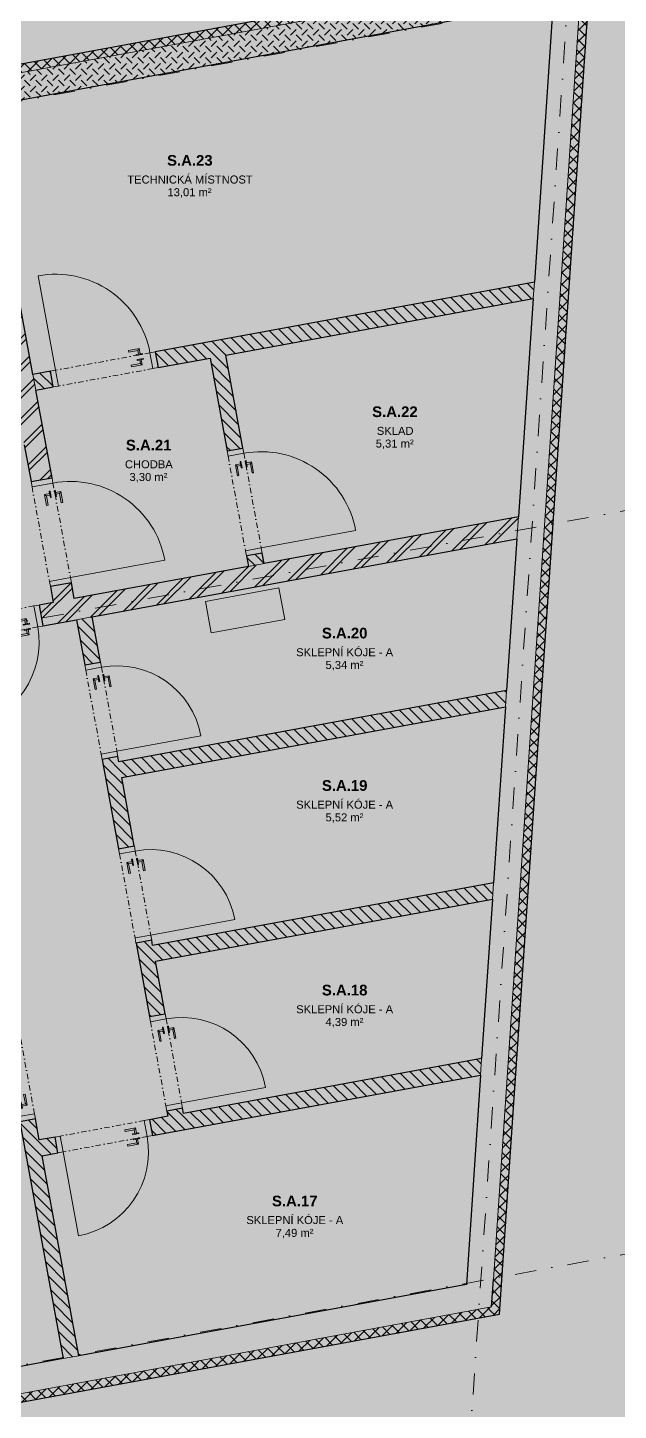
# Model space of a CAD drawing. Header units: millimetres. Extents: x -257414 to 61410, y -2356 to 77022.
# Drawn here: x -192441 to -186905, y 5061 to 18015 of the extents above; entities that cross this region are included whole.
import ezdxf

# ---------------------------------------------------------------- set-up
doc = ezdxf.new("R2010")
doc.units = ezdxf.units.MM
doc.linetypes.add('HA_DashDot_10mm-S3mm', pattern=[500, 200, -150, 0, -150])
doc.linetypes.add('HA_DashDot_2_2mm-S0_6mm', pattern=[110, 50, -30, 0, -30])
for name, color, linetype, lineweight in [('-UNDERLAY_A-AREA-____-IDEN', 9, 'Continuous', 9), ('-UNDERLAY_A-DOOR-____-OTLN', 9, 'Continuous', 9), ('-UNDERLAY_A-DOOR-FRAM-MCUT', 9, 'Continuous', 9), ('-UNDERLAY_A-GENM-____-OTLN', 9, 'Continuous', 9), ('-UNDERLAY_A-WALL-____-MCUT', 9, 'Continuous', 9), ('-UNDERLAY_A-WALL-____-PATT', 9, 'Continuous', 25), ('-UNDERLAY_I-WALL-____-MCUT', 9, 'Continuous', 25), ('-UNDERLAY_S-GRID-____-OTLN', 9, 'Continuous', 5), ('A-DOOR-____-MCUT', 9, 'HA_DashDot_2_2mm-S0_6mm', 9), ('A-DOOR-____-OTLN', 9, 'Continuous', 9)]:
    doc.layers.add(name, color=color, linetype=linetype, lineweight=lineweight)
doc.styles.add('Arial_2', font='arial.ttf', dxfattribs={"height": 75})
doc.styles.add('Arial_B', font='arialbd.ttf', dxfattribs={"height": 100})
pattern_1 = [(45, (39655.53, 4369.22), (-125.7236, 125.7236), []), (45, (39655.53, 4559.72), (-125.7236, 125.7236), [])]
pattern_2 = [(45, (39655.53, 4369.22), (0, 106.06602), [75, -75]), (135, (39655.53, 4425.29), (-106.06602, 7e-15), [75, -75])]
pattern_3 = [(135, (39655.53, 4369.22), (-53.033, -53.033), [])]
pattern_4 = [(45, (39655.53, 4369.22), (-53.033, 53.033), []), (135, (39655.53, 4369.22), (-53.033, -53.033), [])]

# ---------------------------------------------------------------- blocks, each defined once
blk = doc.blocks.new('HA_GM_Shaft_Rectangle _1_ - Default-1406569-1PP')
at = {"layer": '-UNDERLAY_A-GENM-____-OTLN'}
for p, q in [((0, -300), (0, 0)), ((0, 0), (700, 0)), ((700, 0), (700, -300)), ((700, -300), (0, -300))]:
    blk.add_line(p, q, dxfattribs=at)
blk = doc.blocks.new('HA_DR_Single_Swing_Solid - In_900x1970_SKLEP-1383035-1PP')
at = {"layer": '-UNDERLAY_A-DOOR-FRAM-MCUT'}
for p, q in [((-500, 100), (-450, 100)), ((-450, 100), (-450, -100)), ((450, 100), (500, 100)), ((450, -100), (450, 100)), ((-450, -100), (-500, -100)), ((500, -100), (450, -100))]:
    blk.add_line(p, q, dxfattribs=at)
at = {"layer": 'A-DOOR-____-MCUT'}
for p, q in [((-450, 100), (450, 100)), ((-450, -100), (450, -100))]:
    blk.add_line(p, q, dxfattribs=at)
at = {"layer": 'A-DOOR-____-OTLN', "lineweight": 5}
blk.add_line((450, 1000), (450, 100), dxfattribs=at)
at = {"layer": 'A-DOOR-____-OTLN'}
for p, q in [((-358, 157), (-358, 108)), ((-255, 157), (-358, 157)), ((-343, 108), (-343, 143)), ((-343, 143), (-255, 143)), ((-255, 157), (-255, 143)), ((-380, 108), (-320, 108)), ((-380, 108), (-380, 100)), ((-320, 100), (-380, 100)), ((-380, 60), (-320, 60)), ((-380, 60), (-380, 52)), ((-320, 52), (-380, 52)), ((-358, 52), (-358, 2)), ((-358, 2), (-255, 2)), ((-343, 17), (-343, 52)), ((-255, 17), (-343, 17)), ((-320, 100), (-320, 108)), ((-320, 52), (-320, 60)), ((-255, 17), (-255, 2))]:
    blk.add_line(p, q, dxfattribs=at)
at = {"layer": 'A-DOOR-____-OTLN', "lineweight": 5}
blk.add_arc((450, 100), 900, 90, 180, dxfattribs=at)
at = {"layer": 'A-DOOR-____-OTLN'}
for points in [[(-343, 143), (-343, 143), (-343, 143), (-343, 143), (-343, 143), (-344, 144), (-344, 144), (-345, 145), (-345, 145), (-346, 146), (-347, 147), (-347, 147), (-348, 148), (-348, 148), (-349, 149), (-349, 149), (-350, 150), (-350, 150), (-350, 150), (-351, 151), (-351, 151), (-352, 152), (-352, 152), (-353, 153), (-353, 153), (-354, 154), (-354, 154), (-355, 155), (-355, 155), (-356, 156), (-356, 156), (-357, 157), (-357, 157), (-357, 157), (-358, 157), (-358, 157)], [(-358, 2), (-358, 2), (-357, 3), (-357, 3), (-357, 3), (-356, 4), (-356, 4), (-355, 5), (-355, 5), (-354, 6), (-353, 7), (-353, 7), (-352, 8), (-352, 8), (-351, 9), (-351, 9), (-350, 10), (-350, 10), (-350, 10), (-349, 11), (-349, 11), (-348, 12), (-348, 12), (-347, 13), (-347, 13), (-346, 14), (-346, 14), (-345, 15), (-345, 15), (-344, 16), (-344, 16), (-343, 17), (-343, 17), (-343, 17), (-343, 17), (-343, 17)]]:
    blk.add_open_spline(points, degree=3, knots=[0, 0, 0, 0, 0.083333, 0.125, 0.166667, 0.208333, 0.229167, 0.25, 0.291667, 0.333333, 0.354167, 0.375, 0.395833, 0.416667, 0.4375, 0.458333, 0.479167, 0.5, 0.520833, 0.541667, 0.5625, 0.583333, 0.604167, 0.625, 0.645833, 0.666667, 0.6875, 0.708333, 0.75, 0.770833, 0.791667, 0.833333, 0.875, 0.916667, 1, 1, 1, 1], dxfattribs=at)
blk = doc.blocks.new('HA_DR_Single_Swing_Solid - In_900x1970_SKLEP-1383148-1PP')
at = {"layer": '-UNDERLAY_A-DOOR-FRAM-MCUT'}
for p, q in [((-500, 75), (-450, 75)), ((-450, 75), (-450, -75)), ((450, 75), (500, 75)), ((450, -75), (450, 75)), ((-450, -75), (-500, -75)), ((500, -75), (450, -75))]:
    blk.add_line(p, q, dxfattribs=at)
at = {"layer": 'A-DOOR-____-MCUT'}
for p, q in [((-450, 75), (450, 75)), ((-450, -75), (450, -75))]:
    blk.add_line(p, q, dxfattribs=at)
at = {"layer": 'A-DOOR-____-OTLN', "lineweight": 5}
blk.add_line((450, 975), (450, 75), dxfattribs=at)
at = {"layer": 'A-DOOR-____-OTLN'}
for p, q in [((-358, 132), (-358, 83)), ((-255, 132), (-358, 132)), ((-255, 132), (-255, 118)), ((-380, 83), (-320, 83)), ((-380, 83), (-380, 75)), ((-320, 75), (-380, 75)), ((-380, 35), (-320, 35)), ((-380, 35), (-380, 27)), ((-320, 27), (-380, 27)), ((-358, 27), (-358, -22)), ((-343, 83), (-343, 118)), ((-343, 118), (-255, 118)), ((-343, -8), (-343, 27)), ((-320, 75), (-320, 83)), ((-320, 27), (-320, 35)), ((-358, -22), (-255, -22)), ((-255, -8), (-343, -8)), ((-255, -8), (-255, -22))]:
    blk.add_line(p, q, dxfattribs=at)
at = {"layer": 'A-DOOR-____-OTLN', "lineweight": 5}
blk.add_arc((450, 75), 900, 90, 180, dxfattribs=at)
at = {"layer": 'A-DOOR-____-OTLN'}
for points in [[(-343, 118), (-343, 118), (-343, 118), (-343, 118), (-343, 118), (-344, 119), (-344, 119), (-345, 120), (-345, 120), (-346, 121), (-347, 122), (-347, 122), (-348, 123), (-348, 123), (-349, 124), (-349, 124), (-350, 125), (-350, 125), (-350, 125), (-351, 126), (-351, 126), (-352, 127), (-352, 127), (-353, 128), (-353, 128), (-354, 129), (-354, 129), (-355, 130), (-355, 130), (-356, 131), (-356, 131), (-357, 132), (-357, 132), (-357, 132), (-358, 132), (-358, 132)], [(-358, -22), (-358, -22), (-357, -22), (-357, -22), (-357, -22), (-356, -21), (-356, -21), (-355, -20), (-355, -20), (-354, -19), (-353, -18), (-353, -18), (-352, -17), (-352, -17), (-351, -16), (-351, -16), (-350, -15), (-350, -15), (-350, -15), (-349, -14), (-349, -14), (-348, -13), (-348, -13), (-347, -12), (-347, -12), (-346, -11), (-346, -11), (-345, -10), (-345, -10), (-344, -9), (-344, -9), (-343, -8), (-343, -8), (-343, -8), (-343, -8), (-343, -8)]]:
    blk.add_open_spline(points, degree=3, knots=[0, 0, 0, 0, 0.083333, 0.125, 0.166667, 0.208333, 0.229167, 0.25, 0.291667, 0.333333, 0.354167, 0.375, 0.395833, 0.416667, 0.4375, 0.458333, 0.479167, 0.5, 0.520833, 0.541667, 0.5625, 0.583333, 0.604167, 0.625, 0.645833, 0.666667, 0.6875, 0.708333, 0.75, 0.770833, 0.791667, 0.833333, 0.875, 0.916667, 1, 1, 1, 1], dxfattribs=at)
blk = doc.blocks.new('HA_DR_Single_Swing_Solid - In_900x1970_SKLEP-1383133-1PP')
at = {"layer": '-UNDERLAY_A-DOOR-FRAM-MCUT'}
for p, q in [((-450, 75), (-500, 75)), ((-450, -75), (-450, 75)), ((500, 75), (450, 75)), ((450, 75), (450, -75)), ((-500, -75), (-450, -75)), ((450, -75), (500, -75))]:
    blk.add_line(p, q, dxfattribs=at)
at = {"layer": 'A-DOOR-____-MCUT'}
for p, q in [((-450, 75), (450, 75)), ((-450, -75), (450, -75))]:
    blk.add_line(p, q, dxfattribs=at)
at = {"layer": 'A-DOOR-____-OTLN'}
for p, q in [((-358, 22), (-358, -27)), ((-255, 22), (-358, 22)), ((-343, -27), (-343, 7)), ((-343, 7), (-255, 7)), ((-255, 22), (-255, 7)), ((-380, -27), (-320, -27)), ((-380, -27), (-380, -35)), ((-320, -35), (-380, -35)), ((-380, -75), (-320, -75)), ((-380, -75), (-380, -83)), ((-320, -83), (-380, -83)), ((-358, -83), (-358, -133)), ((-343, -118), (-343, -83)), ((-255, -118), (-343, -118)), ((-320, -35), (-320, -27)), ((-320, -83), (-320, -75)), ((-255, -118), (-255, -133)), ((-358, -133), (-255, -133))]:
    blk.add_line(p, q, dxfattribs=at)
at = {"layer": 'A-DOOR-____-OTLN', "lineweight": 5}
blk.add_line((450, -975), (450, -75), dxfattribs=at)
blk.add_arc((450, -75), 900, 180, 270, dxfattribs=at)
at = {"layer": 'A-DOOR-____-OTLN'}
for points in [[(-343, 7), (-343, 7), (-343, 8), (-343, 8), (-343, 8), (-344, 9), (-344, 9), (-345, 10), (-345, 10), (-346, 11), (-347, 12), (-347, 12), (-348, 13), (-348, 13), (-349, 14), (-349, 14), (-350, 15), (-350, 15), (-350, 15), (-351, 16), (-351, 16), (-352, 17), (-352, 17), (-353, 18), (-353, 18), (-354, 19), (-354, 19), (-355, 20), (-355, 20), (-356, 21), (-356, 21), (-357, 22), (-357, 22), (-357, 22), (-358, 22), (-358, 22)], [(-358, -133), (-358, -133), (-357, -132), (-357, -132), (-357, -132), (-356, -131), (-356, -131), (-355, -130), (-355, -130), (-354, -129), (-353, -128), (-353, -128), (-352, -127), (-352, -127), (-351, -126), (-351, -126), (-350, -125), (-350, -125), (-350, -125), (-349, -124), (-349, -124), (-348, -123), (-348, -123), (-347, -122), (-347, -122), (-346, -121), (-346, -121), (-345, -120), (-345, -120), (-344, -119), (-344, -119), (-343, -118), (-343, -118), (-343, -118), (-343, -118), (-343, -118)]]:
    blk.add_open_spline(points, degree=3, knots=[0, 0, 0, 0, 0.083333, 0.125, 0.166667, 0.208333, 0.229167, 0.25, 0.291667, 0.333333, 0.354167, 0.375, 0.395833, 0.416667, 0.4375, 0.458333, 0.479167, 0.5, 0.520833, 0.541667, 0.5625, 0.583333, 0.604167, 0.625, 0.645833, 0.666667, 0.6875, 0.708333, 0.75, 0.770833, 0.791667, 0.833333, 0.875, 0.916667, 1, 1, 1, 1], dxfattribs=at)
blk = doc.blocks.new('HA_DR_Single_Swing_Solid - In_800x1970_SKLEP-1384679-1PP')
at = {"layer": '-UNDERLAY_A-DOOR-FRAM-MCUT'}
for p, q in [((-450, 100), (-400, 100)), ((-400, 100), (-400, -100)), ((400, 100), (450, 100)), ((400, -100), (400, 100)), ((-400, -100), (-450, -100)), ((450, -100), (400, -100))]:
    blk.add_line(p, q, dxfattribs=at)
at = {"layer": 'A-DOOR-____-MCUT'}
for p, q in [((-400, 100), (400, 100)), ((-400, -100), (400, -100))]:
    blk.add_line(p, q, dxfattribs=at)
at = {"layer": 'A-DOOR-____-OTLN', "lineweight": 5}
blk.add_line((400, 900), (400, 100), dxfattribs=at)
at = {"layer": 'A-DOOR-____-OTLN'}
for p, q in [((-308, 157), (-308, 108)), ((-205, 157), (-308, 157)), ((-293, 108), (-293, 143)), ((-293, 143), (-205, 143)), ((-205, 157), (-205, 143)), ((-330, 108), (-270, 108)), ((-330, 108), (-330, 100)), ((-270, 100), (-330, 100)), ((-330, 60), (-270, 60)), ((-330, 60), (-330, 52)), ((-270, 52), (-330, 52)), ((-308, 52), (-308, 3)), ((-308, 3), (-205, 3)), ((-293, 17), (-293, 52)), ((-205, 17), (-293, 17)), ((-270, 100), (-270, 108)), ((-270, 52), (-270, 60)), ((-205, 17), (-205, 3))]:
    blk.add_line(p, q, dxfattribs=at)
at = {"layer": 'A-DOOR-____-OTLN', "lineweight": 5}
blk.add_arc((400, 100), 800, 90, 180, dxfattribs=at)
at = {"layer": 'A-DOOR-____-OTLN'}
for points in [[(-293, 143), (-293, 143), (-293, 143), (-293, 143), (-293, 143), (-294, 144), (-294, 144), (-295, 145), (-295, 145), (-296, 146), (-297, 147), (-297, 147), (-298, 148), (-298, 148), (-299, 149), (-299, 149), (-300, 150), (-300, 150), (-300, 150), (-301, 151), (-301, 151), (-302, 152), (-302, 152), (-303, 153), (-303, 153), (-304, 154), (-304, 154), (-305, 155), (-305, 155), (-306, 156), (-306, 156), (-307, 157), (-307, 157), (-307, 157), (-308, 157), (-308, 157)], [(-308, 3), (-308, 3), (-307, 3), (-307, 3), (-307, 3), (-306, 4), (-306, 4), (-305, 5), (-305, 5), (-304, 6), (-303, 7), (-303, 7), (-302, 8), (-302, 8), (-301, 9), (-301, 9), (-300, 10), (-300, 10), (-300, 10), (-299, 11), (-299, 11), (-298, 12), (-298, 12), (-297, 13), (-297, 13), (-296, 14), (-296, 14), (-295, 15), (-295, 15), (-294, 16), (-294, 16), (-293, 17), (-293, 17), (-293, 17), (-293, 17), (-293, 17)]]:
    blk.add_open_spline(points, degree=3, knots=[0, 0, 0, 0, 0.083333, 0.125, 0.166667, 0.208333, 0.229167, 0.25, 0.291667, 0.333333, 0.354167, 0.375, 0.395833, 0.416667, 0.4375, 0.458333, 0.479167, 0.5, 0.520833, 0.541667, 0.5625, 0.583333, 0.604167, 0.625, 0.645833, 0.666667, 0.6875, 0.708333, 0.75, 0.770833, 0.791667, 0.833333, 0.875, 0.916667, 1, 1, 1, 1], dxfattribs=at)
blk = doc.blocks.new('HA_DR_Single_Swing_Solid - In_800x1970_SKLEP-1384801-1PP')
at = {"layer": '-UNDERLAY_A-DOOR-FRAM-MCUT'}
for p, q in [((-450, 75), (-400, 75)), ((-400, 75), (-400, -75)), ((400, 75), (450, 75)), ((400, -75), (400, 75)), ((-400, -75), (-450, -75)), ((450, -75), (400, -75))]:
    blk.add_line(p, q, dxfattribs=at)
at = {"layer": 'A-DOOR-____-MCUT'}
for p, q in [((-400, 75), (400, 75)), ((-400, -75), (400, -75))]:
    blk.add_line(p, q, dxfattribs=at)
at = {"layer": 'A-DOOR-____-OTLN', "lineweight": 5}
blk.add_line((400, 875), (400, 75), dxfattribs=at)
at = {"layer": 'A-DOOR-____-OTLN'}
for p, q in [((-308, 132), (-308, 83)), ((-205, 132), (-308, 132)), ((-205, 132), (-205, 118)), ((-330, 83), (-270, 83)), ((-330, 83), (-330, 75)), ((-270, 75), (-330, 75)), ((-330, 35), (-270, 35)), ((-330, 35), (-330, 27)), ((-270, 27), (-330, 27)), ((-308, 27), (-308, -22)), ((-293, 83), (-293, 118)), ((-293, 118), (-205, 118)), ((-293, -8), (-293, 27)), ((-270, 75), (-270, 83)), ((-270, 27), (-270, 35)), ((-308, -22), (-205, -22)), ((-205, -8), (-293, -8)), ((-205, -8), (-205, -22))]:
    blk.add_line(p, q, dxfattribs=at)
at = {"layer": 'A-DOOR-____-OTLN', "lineweight": 5}
blk.add_arc((400, 75), 800, 90, 180, dxfattribs=at)
at = {"layer": 'A-DOOR-____-OTLN'}
for points in [[(-293, 118), (-293, 118), (-293, 118), (-293, 118), (-293, 118), (-294, 119), (-294, 119), (-295, 120), (-295, 120), (-296, 121), (-297, 122), (-297, 122), (-298, 123), (-298, 123), (-299, 124), (-299, 124), (-300, 125), (-300, 125), (-300, 125), (-301, 126), (-301, 126), (-302, 127), (-302, 127), (-303, 128), (-303, 128), (-304, 129), (-304, 129), (-305, 130), (-305, 130), (-306, 131), (-306, 131), (-307, 132), (-307, 132), (-307, 132), (-308, 132), (-308, 132)], [(-308, -22), (-308, -22), (-307, -22), (-307, -22), (-307, -22), (-306, -21), (-306, -21), (-305, -20), (-305, -20), (-304, -19), (-303, -18), (-303, -18), (-302, -17), (-302, -17), (-301, -16), (-301, -16), (-300, -15), (-300, -15), (-300, -15), (-299, -14), (-299, -14), (-298, -13), (-298, -13), (-297, -12), (-297, -12), (-296, -11), (-296, -11), (-295, -10), (-295, -10), (-294, -9), (-294, -9), (-293, -8), (-293, -8), (-293, -8), (-293, -8), (-293, -8)]]:
    blk.add_open_spline(points, degree=3, knots=[0, 0, 0, 0, 0.083333, 0.125, 0.166667, 0.208333, 0.229167, 0.25, 0.291667, 0.333333, 0.354167, 0.375, 0.395833, 0.416667, 0.4375, 0.458333, 0.479167, 0.5, 0.520833, 0.541667, 0.5625, 0.583333, 0.604167, 0.625, 0.645833, 0.666667, 0.6875, 0.708333, 0.75, 0.770833, 0.791667, 0.833333, 0.875, 0.916667, 1, 1, 1, 1], dxfattribs=at)
blk = doc.blocks.new('A$C4e1402a9')
at = {"layer": '-UNDERLAY_A-WALL-____-PATT', "lineweight": 5}
h = blk.add_hatch(dxfattribs=at)
h.set_pattern_fill('FP_15', color=256, style=0, pattern_type=2)
h.set_pattern_definition(pattern_4)
h.paths.add_polyline_path([(45400, 17536), (61967, 20585), (61972, 20667), (45355, 17609)])
h = blk.add_hatch(dxfattribs=at)
h.set_pattern_fill('FP_2', color=256, style=0, pattern_type=2)
h.set_pattern_definition(pattern_2)
h.paths.add_polyline_path([(56276, 19284), (61614, 20266), (61632, 20523), (56230, 19529)])
h = blk.add_hatch(dxfattribs=at)
h.set_pattern_fill('FP_2', color=256, style=0, pattern_type=2)
h.set_pattern_definition(pattern_2)
h.paths.add_polyline_path([(60799, 8250), (61052, 8297), (61885, 20570), (61632, 20523), (60890, 9600)])
h = blk.add_hatch(dxfattribs=at)
h.set_pattern_fill('FP_15', color=256, style=0, pattern_type=2)
h.set_pattern_definition(pattern_4)
h.paths.add_polyline_path([(61029, 7957), (61110, 7972), (61967, 20585), (61885, 20570), (61035, 8039)])
h = blk.add_hatch(dxfattribs=at)
h.set_pattern_fill('FP_1', color=256, style=0, pattern_type=2)
h.set_pattern_definition(pattern_1)
h.paths.add_polyline_path([(56927, 14640), (57124, 14676), (57097, 14823), (56900, 14787), (56913, 14718)])
h.paths.add_polyline_path([(56719, 15771), (56916, 15807), (56296, 19175), (56099, 19139), (56703, 15855)])
h = blk.add_hatch(dxfattribs=at)
h.set_pattern_fill('FP_3', color=256, style=0, pattern_type=2)
h.set_pattern_definition(pattern_3)
h.paths.add_polyline_path([(56764, 16628), (56927, 16658), (56900, 16805), (56737, 16776)])
h.paths.add_polyline_path([(57910, 16839), (61425, 17486), (61436, 17640), (57883, 16986)])
h = blk.add_hatch(dxfattribs=at)
h.set_pattern_fill('FP_3', color=256, style=0, pattern_type=2)
h.set_pattern_definition(pattern_3)
h.paths.add_polyline_path([(58756, 14976), (58904, 15003), (58886, 15102), (58738, 15075)])
h.paths.add_polyline_path([(58557, 16058), (58705, 16085), (58545, 16956), (58397, 16929), (58490, 16424)])
h = blk.add_hatch(dxfattribs=at)
h.set_pattern_fill('FP_1', color=256, style=0, pattern_type=2)
h.set_pattern_definition(pattern_1)
h.paths.add_polyline_path([(46396, 12498), (50207, 13200), (50170, 13396), (46359, 12695)])
h.paths.add_polyline_path([(51092, 13363), (55945, 14256), (55909, 14452), (51056, 13559)])
h.paths.add_polyline_path([(56830, 14419), (61273, 15236), (61287, 15442), (56794, 14615), (56828, 14434)])
h = blk.add_hatch(dxfattribs=at)
h.set_pattern_fill('FP_3', color=256, style=0, pattern_type=2)
h.set_pattern_definition(pattern_3)
h.paths.add_polyline_path([(58001, 9825), (58149, 9852), (58140, 9901), (57992, 9874)])
h.paths.add_polyline_path([(57829, 10759), (57977, 10786), (57850, 11474), (57703, 11447)])
h.paths.add_polyline_path([(57540, 12332), (57687, 12360), (57533, 13196), (57386, 13168), (57519, 12444)])
h.paths.add_polyline_path([(57223, 14054), (57370, 14081), (57293, 14504), (57145, 14476), (57205, 14149)])
h = blk.add_hatch(dxfattribs=at)
h.set_pattern_fill('FP_3', color=256, style=0, pattern_type=2)
h.set_pattern_definition(pattern_3)
h.paths.add_polyline_path([(57021, 7555), (57168, 7582), (56760, 9800), (56613, 9772), (56644, 9600)])
h.paths.add_polyline_path([(56450, 10658), (56597, 10685), (56281, 12406), (56133, 12379), (56435, 10738)])
h.paths.add_polyline_path([(55970, 13264), (56118, 13291), (55940, 14255), (55793, 14228), (55807, 14149)])
h = blk.add_hatch(dxfattribs=at)
h.set_pattern_fill('FP_3', color=256, style=0, pattern_type=2)
h.set_pattern_definition(pattern_3)
h.paths.add_polyline_path([(57570, 12999), (61166, 13661), (61176, 13815), (57542, 13146), (57567, 13012)])
h = blk.add_hatch(dxfattribs=at)
h.set_pattern_fill('FP_3', color=256, style=0, pattern_type=2)
h.set_pattern_definition(pattern_3)
h.paths.add_polyline_path([(57886, 11278), (61044, 11859), (61054, 12013), (57859, 11425)])
h = blk.add_hatch(dxfattribs=at)
h.set_pattern_fill('FP_3', color=256, style=0, pattern_type=2)
h.set_pattern_definition(pattern_3)
h.paths.add_polyline_path([(56824, 9455), (56971, 9482), (56944, 9630), (56796, 9603), (56797, 9600)])
h.paths.add_polyline_path([(57856, 9645), (60932, 10211), (60942, 10366), (57829, 9793)])
h = blk.add_hatch(dxfattribs=at)
h.set_pattern_fill('FP_2', color=256, style=0, pattern_type=2)
h.set_pattern_definition(pattern_2)
h.paths.add_polyline_path([(39447, 4066), (61035, 8039), (61052, 8297), (39402, 4312)])
h = blk.add_hatch(dxfattribs=at)
h.set_pattern_fill('FP_15', color=256, style=0, pattern_type=2)
h.set_pattern_definition(pattern_4)
h.paths.add_polyline_path([(39383, 3973), (61029, 7957), (61035, 8039), (39368, 4052)])
at = {"layer": '-UNDERLAY_A-WALL-____-MCUT', "lineweight": 25}
for p, q in [((61972, 20667), (45439, 17625)), ((61110, 7972), (61972, 20667)), ((39383, 3973), (61110, 7972))]:
    blk.add_line(p, q, dxfattribs=at)
at = {"layer": '-UNDERLAY_A-WALL-____-MCUT'}
for p, q in [((61885, 20570), (45400, 17536)), ((61052, 8297), (61885, 20570)), ((61425, 17486), (61436, 17640)), ((56737, 16776), (56764, 16628)), ((61273, 15236), (61287, 15442)), ((58756, 14976), (58904, 15003)), ((57293, 14504), (57145, 14476)), ((61166, 13661), (61176, 13815)), ((61044, 11859), (61054, 12013)), ((60932, 10211), (60942, 10366)), ((39447, 4066), (61035, 8039)), ((57021, 7555), (57168, 7582))]:
    blk.add_line(p, q, dxfattribs=at)
at = {"layer": '-UNDERLAY_I-WALL-____-MCUT'}
for p, q in [((56276, 19284), (61614, 20266)), ((61614, 20266), (61436, 17640)), ((56737, 16776), (56276, 19284)), ((61436, 17640), (57883, 16986)), ((58545, 16956), (61425, 17486)), ((61425, 17486), (61287, 15442)), ((57883, 16986), (57910, 16839)), ((57910, 16839), (58397, 16929)), ((58397, 16929), (58557, 16058)), ((58705, 16085), (58545, 16956)), ((56900, 16805), (56737, 16776)), ((56927, 16658), (56900, 16805)), ((56764, 16628), (56927, 16658)), ((56916, 15807), (56764, 16628)), ((56655, 16115), (56719, 15771)), ((58557, 16058), (58705, 16085)), ((56719, 15771), (56916, 15807)), ((61287, 15442), (58904, 15003)), ((57293, 14504), (61273, 15236)), ((61273, 15236), (61176, 13815)), ((58886, 15102), (58738, 15075)), ((58738, 15075), (58756, 14976)), ((58904, 15003), (58886, 15102)), ((58756, 14976), (57124, 14676)), ((57097, 14823), (56900, 14787)), ((56900, 14787), (56927, 14640)), ((57124, 14676), (57097, 14823)), ((56927, 14640), (56794, 14615)), ((56794, 14615), (56830, 14419)), ((56830, 14419), (57145, 14476)), ((57145, 14476), (57223, 14054)), ((57370, 14081), (57293, 14504)), ((57223, 14054), (57370, 14081)), ((61176, 13815), (57542, 13146)), ((57570, 12999), (61166, 13661)), ((61166, 13661), (61054, 12013)), ((57533, 13196), (57386, 13168)), ((57386, 13168), (57540, 12332)), ((57542, 13146), (57533, 13196)), ((57687, 12360), (57570, 12999)), ((57540, 12332), (57687, 12360)), ((61054, 12013), (57859, 11425)), ((57886, 11278), (61044, 11859)), ((61044, 11859), (60942, 10366)), ((57850, 11474), (57703, 11447)), ((57703, 11447), (57829, 10759)), ((57859, 11425), (57850, 11474)), ((57977, 10786), (57886, 11278)), ((57829, 10759), (57977, 10786)), ((60942, 10366), (58149, 9852)), ((57856, 9645), (60932, 10211)), ((60932, 10211), (60799, 8250)), ((58140, 9901), (57992, 9874)), ((57992, 9874), (58001, 9825)), ((58149, 9852), (58140, 9901)), ((56760, 9800), (56613, 9772)), ((56613, 9772), (57021, 7555)), ((56796, 9603), (56760, 9800)), ((58001, 9825), (57829, 9793)), ((57829, 9793), (57856, 9645)), ((56944, 9630), (56796, 9603)), ((56971, 9482), (56944, 9630)), ((56824, 9455), (56971, 9482)), ((57168, 7582), (56824, 9455)), ((61035, 8039), (61052, 8297)), ((60799, 8250), (57168, 7582)), ((57021, 7555), (55688, 7309))]:
    blk.add_line(p, q, dxfattribs=at)
at = {"layer": '-UNDERLAY_S-GRID-____-OTLN', "linetype": 'HA_DashDot_10mm-S3mm', "lineweight": 9}
for p, q in [((60726, 5221), (61886, 22302)), ((65982, 21060), (35724, 15491)), ((66371, 16250), (35724, 10611)), ((66371, 9285), (36872, 3857))]:
    blk.add_line(p, q, dxfattribs=at)
at = {"layer": '-UNDERLAY_A-DOOR-____-OTLN'}
for name, p, rotation in [('HA_DR_Single_Swing_Solid - In_900x1970_SKLEP-1383133-1PP', (57405, 16822), 190.4270886610819), ('HA_DR_Single_Swing_Solid - In_900x1970_SKLEP-1383148-1PP', (58721, 15580), 280.4270886610819), ('HA_DR_Single_Swing_Solid - In_900x1970_SKLEP-1383035-1PP', (56908, 15297), 280.4270886610819), ('HA_DR_Single_Swing_Solid - In_800x1970_SKLEP-1384679-1PP', (56370, 14435), 190.4270886610821), ('HA_DR_Single_Swing_Solid - In_800x1970_SKLEP-1384801-1PP', (57378, 13625), 280.4270886610821), ('HA_DR_Single_Swing_Solid - In_800x1970_SKLEP-1384801-1PP', (57695, 11903), 280.4270886610821), ('HA_DR_Single_Swing_Solid - In_800x1970_SKLEP-1384801-1PP', (57984, 10330), 280.4270886610821), ('HA_DR_Single_Swing_Solid - In_800x1970_SKLEP-1384801-1PP', (56605, 10229), 100.4270886610821), ('HA_DR_Single_Swing_Solid - In_800x1970_SKLEP-1384801-1PP', (57400, 9638), 190.4270886610822)]:
    blk.add_blockref(name, p, dxfattribs=dict(at, rotation=rotation))
at = {"layer": '-UNDERLAY_A-GENM-____-OTLN', "rotation": 10.42708866108199}
blk.add_blockref('HA_GM_Shaft_Rectangle _1_ - Default-1406569-1PP', (58354, 14648), dxfattribs=at)
at = {"layer": '-UNDERLAY_A-AREA-____-IDEN', "lineweight": 5, "attachment_point": 1}
for s, insert, char_height, width, style in [('S.A.23', (57994, 18831), 100, 529.11, 'Arial_B'), ('TECHNICKÁ MÍSTNOST', (57621, 18639), 75, 1427, 'Arial_2'), ('13,01 m²', (57998, 18520), 75, 513.08, 'Arial_2'), ('S.A.22', (59916, 16476), 100, 529.11, 'Arial_B'), ('SKLAD', (59960, 16284), 75, 416.88, 'Arial_2'), ('S.A.21', (57608, 16163), 100, 529.11, 'Arial_B'), ('5,31 m²', (59950, 16165), 75, 440.93, 'Arial_2'), ('CHODBA', (57599, 15971), 75, 545.15, 'Arial_2'), ('3,30 m²', (57642, 15852), 75, 440.93, 'Arial_2'), ('S.A.20', (59445, 14402), 100, 529.11, 'Arial_B'), ('SKLEPNÍ KÓJE - A', (59204, 14210), 75, 1106.33, 'Arial_2'), ('5,34 m²', (59479, 14091), 75, 440.93, 'Arial_2'), ('S.A.19', (59445, 12974), 100, 529.11, 'Arial_B'), ('SKLEPNÍ KÓJE - A', (59204, 12782), 75, 1106.33, 'Arial_2'), ('5,52 m²', (59479, 12663), 75, 440.93, 'Arial_2'), ('S.A.18', (59445, 11057), 100, 529.11, 'Arial_B'), ('SKLEPNÍ KÓJE - A', (59204, 10865), 75, 1106.33, 'Arial_2'), ('4,39 m²', (59479, 10746), 75, 440.93, 'Arial_2'), ('S.A.17', (58977, 9081), 100, 529.11, 'Arial_B'), ('SKLEPNÍ KÓJE - A', (58737, 8890), 75, 1106.33, 'Arial_2'), ('7,49 m²', (59011, 8770), 75, 440.93, 'Arial_2')]:
    blk.add_mtext(s, dxfattribs=dict(at, insert=insert, char_height=char_height, width=width, style=style))

msp = doc.modelspace()

# ---------------------------------------------------------------- hatches: boundary and pattern name
h = msp.add_hatch(color=41)
h.dxf.hatch_style = 1
h.paths.add_polyline_path([(-257414, 39300), (-257414, -2356), (-178276, -2356), (-178276, 39300)])

# ---------------------------------------------------------------- next in the draw order: block references
at = {"color": 252}
msp.add_blockref('A$C4e1402a9', (-249128, -2009), dxfattribs=at)

doc.saveas('drawing.dxf')
